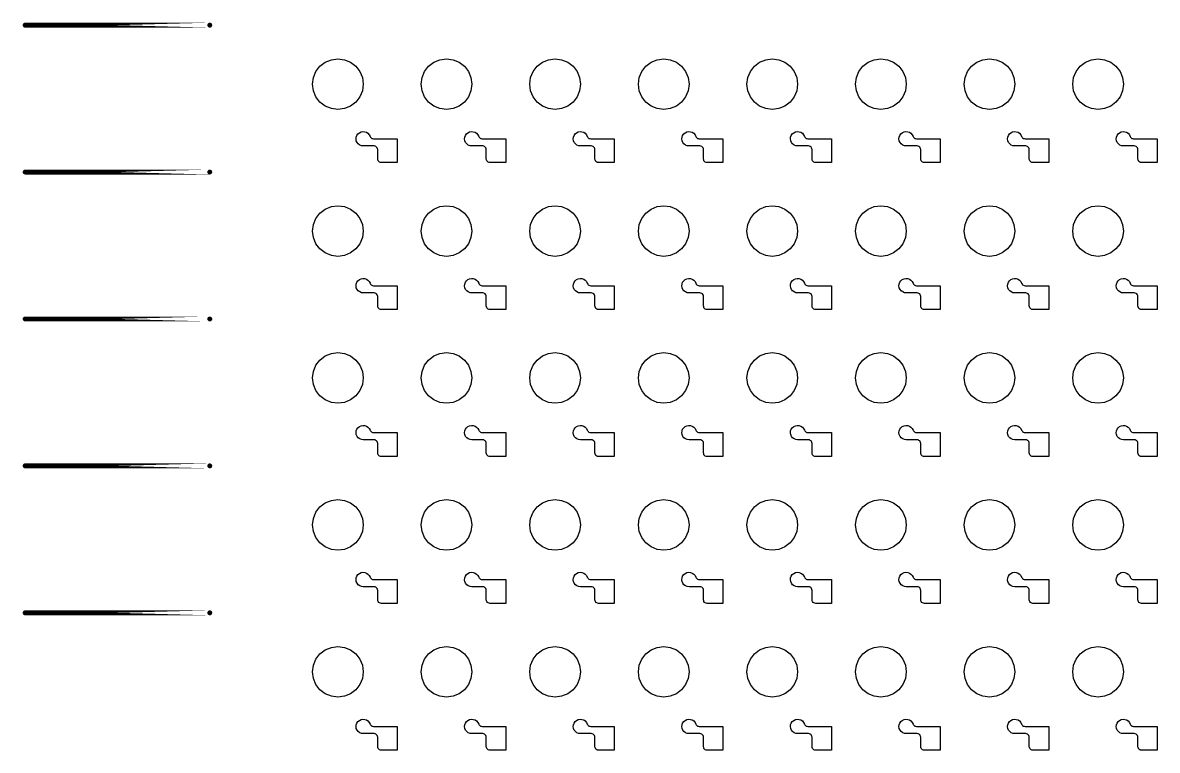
# Model space of a CAD drawing. Extents: x 11 to 212, y 11 to 212.
# Drawn here: x 46.96 to 65.4, y 61.2 to 73.03 of the extents above; entities that cross this region are included whole.
import ezdxf

# ---------------------------------------------------------------- set-up
doc = ezdxf.new("R2010")
doc.units = 0
doc.layers.get('0').update_dxf_attribs({"linetype": 'continuous'})
doc.layers.add('C3', color=7, linetype='continuous')

# ---------------------------------------------------------------- blocks, each defined once
blk = doc.blocks.new('cutlineendpoint')
at = {"const_width": 0.04}
blk.add_lwpolyline([(-0.02, 0, 1), (0.02, 0, 1)], format="xyb", close=True, dxfattribs=at)

msp = doc.modelspace()

# ---------------------------------------------------------------- linework, layer by layer
at = {"layer": 'C3', "const_width": 0.08}
for points in [[(50, 72.988), (47, 72.988)], [(50, 70.6), (47, 70.6)], [(50, 68.212), (47, 68.212)], [(50, 65.824), (47, 65.824)], [(50, 63.435), (47, 63.435)]]:
    msp.add_lwpolyline(points, close=True, dxfattribs=at)
at = {"layer": 'C3'}
for points in [[(52.494, 72.029), (52.48, 71.923), (52.439, 71.824), (52.374, 71.738), (52.288, 71.673), (52.189, 71.632), (52.082, 71.618), (51.976, 71.632), (51.876, 71.673), (51.791, 71.738), (51.726, 71.824), (51.685, 71.923), (51.671, 72.029), (51.685, 72.136), (51.726, 72.235), (51.791, 72.321), (51.876, 72.386), (51.976, 72.427), (52.082, 72.441), (52.189, 72.427), (52.288, 72.386), (52.374, 72.321), (52.439, 72.235), (52.48, 72.136)], [(54.259, 72.029), (54.245, 71.923), (54.204, 71.824), (54.138, 71.738), (54.053, 71.673), (53.954, 71.632), (53.847, 71.618), (53.74, 71.632), (53.641, 71.673), (53.556, 71.738), (53.49, 71.824), (53.449, 71.923), (53.435, 72.029), (53.449, 72.136), (53.49, 72.235), (53.556, 72.321), (53.641, 72.386), (53.74, 72.427), (53.847, 72.441), (53.954, 72.427), (54.053, 72.386), (54.138, 72.321), (54.204, 72.235), (54.245, 72.136)], [(56.024, 72.029), (56.009, 71.923), (55.968, 71.824), (55.903, 71.738), (55.818, 71.673), (55.718, 71.632), (55.612, 71.618), (55.505, 71.632), (55.406, 71.673), (55.321, 71.738), (55.255, 71.824), (55.214, 71.923), (55.2, 72.029), (55.214, 72.136), (55.255, 72.235), (55.321, 72.321), (55.406, 72.386), (55.505, 72.427), (55.612, 72.441), (55.718, 72.427), (55.818, 72.386), (55.903, 72.321), (55.968, 72.235), (56.009, 72.136)], [(57.788, 72.029), (57.774, 71.923), (57.733, 71.824), (57.668, 71.738), (57.582, 71.673), (57.483, 71.632), (57.376, 71.618), (57.27, 71.632), (57.171, 71.673), (57.085, 71.738), (57.02, 71.824), (56.979, 71.923), (56.965, 72.029), (56.979, 72.136), (57.02, 72.235), (57.085, 72.321), (57.171, 72.386), (57.27, 72.427), (57.376, 72.441), (57.483, 72.427), (57.582, 72.386), (57.668, 72.321), (57.733, 72.235), (57.774, 72.136)], [(59.553, 72.029), (59.539, 71.923), (59.498, 71.824), (59.432, 71.738), (59.347, 71.673), (59.248, 71.632), (59.141, 71.618), (59.035, 71.632), (58.935, 71.673), (58.85, 71.738), (58.785, 71.824), (58.743, 71.923), (58.729, 72.029), (58.743, 72.136), (58.785, 72.235), (58.85, 72.321), (58.935, 72.386), (59.035, 72.427), (59.141, 72.441), (59.248, 72.427), (59.347, 72.386), (59.432, 72.321), (59.498, 72.235), (59.539, 72.136)], [(61.318, 72.029), (61.304, 71.923), (61.262, 71.824), (61.197, 71.738), (61.112, 71.673), (61.012, 71.632), (60.906, 71.618), (60.799, 71.632), (60.7, 71.673), (60.615, 71.738), (60.549, 71.824), (60.508, 71.923), (60.494, 72.029), (60.508, 72.136), (60.549, 72.235), (60.615, 72.321), (60.7, 72.386), (60.799, 72.427), (60.906, 72.441), (61.012, 72.427), (61.112, 72.386), (61.197, 72.321), (61.262, 72.235), (61.304, 72.136)], [(63.082, 72.029), (63.068, 71.923), (63.027, 71.824), (62.962, 71.738), (62.876, 71.673), (62.777, 71.632), (62.671, 71.618), (62.564, 71.632), (62.465, 71.673), (62.379, 71.738), (62.314, 71.824), (62.273, 71.923), (62.259, 72.029), (62.273, 72.136), (62.314, 72.235), (62.379, 72.321), (62.465, 72.386), (62.564, 72.427), (62.671, 72.441), (62.777, 72.427), (62.876, 72.386), (62.962, 72.321), (63.027, 72.235), (63.068, 72.136)], [(64.847, 72.029), (64.833, 71.923), (64.792, 71.824), (64.726, 71.738), (64.641, 71.673), (64.542, 71.632), (64.435, 71.618), (64.329, 71.632), (64.229, 71.673), (64.144, 71.738), (64.079, 71.824), (64.038, 71.923), (64.024, 72.029), (64.038, 72.136), (64.079, 72.235), (64.144, 72.321), (64.229, 72.386), (64.329, 72.427), (64.435, 72.441), (64.542, 72.427), (64.641, 72.386), (64.726, 72.321), (64.792, 72.235), (64.833, 72.136)], [(52.788, 70.753), (52.773, 70.755), (52.759, 70.761), (52.747, 70.77), (52.737, 70.782), (52.731, 70.797), (52.729, 70.812), (52.729, 70.965), (52.727, 70.98), (52.722, 70.994), (52.712, 71.006), (52.7, 71.016), (52.686, 71.022), (52.671, 71.024), (52.494, 71.024), (52.464, 71.027), (52.436, 71.039), (52.412, 71.057), (52.393, 71.08), (52.381, 71.108), (52.377, 71.138), (52.38, 71.168), (52.39, 71.196), (52.408, 71.221), (52.431, 71.24), (52.458, 71.253), (52.488, 71.259), (52.518, 71.256), (52.546, 71.247), (52.571, 71.23), (52.591, 71.207), (52.605, 71.18), (52.611, 71.167), (52.621, 71.157), (52.633, 71.148), (52.646, 71.143), (52.66, 71.141), (53.045, 71.141), (53.045, 70.753)], [(54.553, 70.753), (54.538, 70.755), (54.524, 70.761), (54.511, 70.77), (54.502, 70.782), (54.496, 70.797), (54.494, 70.812), (54.494, 70.965), (54.492, 70.98), (54.486, 70.994), (54.477, 71.006), (54.465, 71.016), (54.451, 71.022), (54.435, 71.024), (54.259, 71.024), (54.229, 71.027), (54.201, 71.039), (54.177, 71.057), (54.158, 71.08), (54.146, 71.108), (54.141, 71.138), (54.144, 71.168), (54.155, 71.196), (54.172, 71.221), (54.195, 71.24), (54.223, 71.253), (54.252, 71.259), (54.282, 71.256), (54.311, 71.247), (54.336, 71.23), (54.356, 71.207), (54.37, 71.18), (54.376, 71.167), (54.386, 71.157), (54.397, 71.148), (54.411, 71.143), (54.425, 71.141), (54.809, 71.141), (54.809, 70.753)], [(56.318, 70.753), (56.302, 70.755), (56.288, 70.761), (56.276, 70.77), (56.267, 70.782), (56.261, 70.797), (56.259, 70.812), (56.259, 70.965), (56.257, 70.98), (56.251, 70.994), (56.242, 71.006), (56.229, 71.016), (56.215, 71.022), (56.2, 71.024), (56.024, 71.024), (55.994, 71.027), (55.966, 71.039), (55.941, 71.057), (55.923, 71.08), (55.911, 71.108), (55.906, 71.138), (55.909, 71.168), (55.92, 71.196), (55.937, 71.221), (55.96, 71.24), (55.987, 71.253), (56.017, 71.259), (56.047, 71.256), (56.076, 71.247), (56.101, 71.23), (56.121, 71.207), (56.134, 71.18), (56.141, 71.167), (56.15, 71.157), (56.162, 71.148), (56.176, 71.143), (56.19, 71.141), (56.574, 71.141), (56.574, 70.753)], [(58.082, 70.753), (58.067, 70.755), (58.053, 70.761), (58.041, 70.77), (58.031, 70.782), (58.026, 70.797), (58.024, 70.812), (58.024, 70.965), (58.022, 70.98), (58.016, 70.994), (58.006, 71.006), (57.994, 71.016), (57.98, 71.022), (57.965, 71.024), (57.788, 71.024), (57.758, 71.027), (57.73, 71.039), (57.706, 71.057), (57.687, 71.08), (57.675, 71.108), (57.671, 71.138), (57.674, 71.168), (57.684, 71.196), (57.702, 71.221), (57.725, 71.24), (57.752, 71.253), (57.782, 71.259), (57.812, 71.256), (57.84, 71.247), (57.866, 71.23), (57.886, 71.207), (57.899, 71.18), (57.906, 71.167), (57.915, 71.157), (57.927, 71.148), (57.94, 71.143), (57.955, 71.141), (58.339, 71.141), (58.339, 70.753)], [(59.847, 70.753), (59.832, 70.755), (59.818, 70.761), (59.805, 70.77), (59.796, 70.782), (59.79, 70.797), (59.788, 70.812), (59.788, 70.965), (59.786, 70.98), (59.78, 70.994), (59.771, 71.006), (59.759, 71.016), (59.745, 71.022), (59.729, 71.024), (59.553, 71.024), (59.523, 71.027), (59.495, 71.039), (59.471, 71.057), (59.452, 71.08), (59.44, 71.108), (59.435, 71.138), (59.438, 71.168), (59.449, 71.196), (59.466, 71.221), (59.49, 71.24), (59.517, 71.253), (59.546, 71.259), (59.577, 71.256), (59.605, 71.247), (59.63, 71.23), (59.65, 71.207), (59.664, 71.18), (59.67, 71.167), (59.68, 71.157), (59.692, 71.148), (59.705, 71.143), (59.719, 71.141), (60.104, 71.141), (60.104, 70.753)], [(61.612, 70.753), (61.597, 70.755), (61.582, 70.761), (61.57, 70.77), (61.561, 70.782), (61.555, 70.797), (61.553, 70.812), (61.553, 70.965), (61.551, 70.98), (61.545, 70.994), (61.536, 71.006), (61.524, 71.016), (61.509, 71.022), (61.494, 71.024), (61.318, 71.024), (61.288, 71.027), (61.26, 71.039), (61.236, 71.057), (61.217, 71.08), (61.205, 71.108), (61.2, 71.138), (61.203, 71.168), (61.214, 71.196), (61.231, 71.221), (61.254, 71.24), (61.282, 71.253), (61.311, 71.259), (61.341, 71.256), (61.37, 71.247), (61.395, 71.23), (61.415, 71.207), (61.429, 71.18), (61.435, 71.167), (61.444, 71.157), (61.456, 71.148), (61.47, 71.143), (61.484, 71.141), (61.868, 71.141), (61.868, 70.753)], [(63.376, 70.753), (63.361, 70.755), (63.347, 70.761), (63.335, 70.77), (63.326, 70.782), (63.32, 70.797), (63.318, 70.812), (63.318, 70.965), (63.316, 70.98), (63.31, 70.994), (63.3, 71.006), (63.288, 71.016), (63.274, 71.022), (63.259, 71.024), (63.082, 71.024), (63.052, 71.027), (63.024, 71.039), (63, 71.057), (62.982, 71.08), (62.969, 71.108), (62.965, 71.138), (62.968, 71.168), (62.978, 71.196), (62.996, 71.221), (63.019, 71.24), (63.046, 71.253), (63.076, 71.259), (63.106, 71.256), (63.135, 71.247), (63.16, 71.23), (63.18, 71.207), (63.193, 71.18), (63.2, 71.167), (63.209, 71.157), (63.221, 71.148), (63.234, 71.143), (63.249, 71.141), (63.633, 71.141), (63.633, 70.753)], [(65.141, 70.753), (65.126, 70.755), (65.112, 70.761), (65.1, 70.77), (65.09, 70.782), (65.084, 70.797), (65.082, 70.812), (65.082, 70.965), (65.08, 70.98), (65.074, 70.994), (65.065, 71.006), (65.053, 71.016), (65.039, 71.022), (65.024, 71.024), (64.847, 71.024), (64.817, 71.027), (64.789, 71.039), (64.765, 71.057), (64.746, 71.08), (64.734, 71.108), (64.729, 71.138), (64.733, 71.168), (64.743, 71.196), (64.761, 71.221), (64.784, 71.24), (64.811, 71.253), (64.841, 71.259), (64.871, 71.256), (64.899, 71.247), (64.924, 71.23), (64.944, 71.207), (64.958, 71.18), (64.964, 71.167), (64.974, 71.157), (64.986, 71.148), (64.999, 71.143), (65.013, 71.141), (65.398, 71.141), (65.398, 70.753)], [(52.494, 69.641), (52.48, 69.535), (52.439, 69.435), (52.374, 69.35), (52.288, 69.285), (52.189, 69.243), (52.082, 69.229), (51.976, 69.243), (51.876, 69.285), (51.791, 69.35), (51.726, 69.435), (51.685, 69.535), (51.671, 69.641), (51.685, 69.748), (51.726, 69.847), (51.791, 69.932), (51.876, 69.998), (51.976, 70.039), (52.082, 70.053), (52.189, 70.039), (52.288, 69.998), (52.374, 69.932), (52.439, 69.847), (52.48, 69.748)], [(54.259, 69.641), (54.245, 69.535), (54.204, 69.435), (54.138, 69.35), (54.053, 69.285), (53.954, 69.243), (53.847, 69.229), (53.74, 69.243), (53.641, 69.285), (53.556, 69.35), (53.49, 69.435), (53.449, 69.535), (53.435, 69.641), (53.449, 69.748), (53.49, 69.847), (53.556, 69.932), (53.641, 69.998), (53.74, 70.039), (53.847, 70.053), (53.954, 70.039), (54.053, 69.998), (54.138, 69.932), (54.204, 69.847), (54.245, 69.748)], [(56.024, 69.641), (56.009, 69.535), (55.968, 69.435), (55.903, 69.35), (55.818, 69.285), (55.718, 69.243), (55.612, 69.229), (55.505, 69.243), (55.406, 69.285), (55.321, 69.35), (55.255, 69.435), (55.214, 69.535), (55.2, 69.641), (55.214, 69.748), (55.255, 69.847), (55.321, 69.932), (55.406, 69.998), (55.505, 70.039), (55.612, 70.053), (55.718, 70.039), (55.818, 69.998), (55.903, 69.932), (55.968, 69.847), (56.009, 69.748)], [(57.788, 69.641), (57.774, 69.535), (57.733, 69.435), (57.668, 69.35), (57.582, 69.285), (57.483, 69.243), (57.376, 69.229), (57.27, 69.243), (57.171, 69.285), (57.085, 69.35), (57.02, 69.435), (56.979, 69.535), (56.965, 69.641), (56.979, 69.748), (57.02, 69.847), (57.085, 69.932), (57.171, 69.998), (57.27, 70.039), (57.376, 70.053), (57.483, 70.039), (57.582, 69.998), (57.668, 69.932), (57.733, 69.847), (57.774, 69.748)], [(59.553, 69.641), (59.539, 69.535), (59.498, 69.435), (59.432, 69.35), (59.347, 69.285), (59.248, 69.243), (59.141, 69.229), (59.035, 69.243), (58.935, 69.285), (58.85, 69.35), (58.785, 69.435), (58.743, 69.535), (58.729, 69.641), (58.743, 69.748), (58.785, 69.847), (58.85, 69.932), (58.935, 69.998), (59.035, 70.039), (59.141, 70.053), (59.248, 70.039), (59.347, 69.998), (59.432, 69.932), (59.498, 69.847), (59.539, 69.748)], [(61.318, 69.641), (61.304, 69.535), (61.262, 69.435), (61.197, 69.35), (61.112, 69.285), (61.012, 69.243), (60.906, 69.229), (60.799, 69.243), (60.7, 69.285), (60.615, 69.35), (60.549, 69.435), (60.508, 69.535), (60.494, 69.641), (60.508, 69.748), (60.549, 69.847), (60.615, 69.932), (60.7, 69.998), (60.799, 70.039), (60.906, 70.053), (61.012, 70.039), (61.112, 69.998), (61.197, 69.932), (61.262, 69.847), (61.304, 69.748)], [(63.082, 69.641), (63.068, 69.535), (63.027, 69.435), (62.962, 69.35), (62.876, 69.285), (62.777, 69.243), (62.671, 69.229), (62.564, 69.243), (62.465, 69.285), (62.379, 69.35), (62.314, 69.435), (62.273, 69.535), (62.259, 69.641), (62.273, 69.748), (62.314, 69.847), (62.379, 69.932), (62.465, 69.998), (62.564, 70.039), (62.671, 70.053), (62.777, 70.039), (62.876, 69.998), (62.962, 69.932), (63.027, 69.847), (63.068, 69.748)], [(64.847, 69.641), (64.833, 69.535), (64.792, 69.435), (64.726, 69.35), (64.641, 69.285), (64.542, 69.243), (64.435, 69.229), (64.329, 69.243), (64.229, 69.285), (64.144, 69.35), (64.079, 69.435), (64.038, 69.535), (64.024, 69.641), (64.038, 69.748), (64.079, 69.847), (64.144, 69.932), (64.229, 69.998), (64.329, 70.039), (64.435, 70.053), (64.542, 70.039), (64.641, 69.998), (64.726, 69.932), (64.792, 69.847), (64.833, 69.748)], [(52.788, 68.365), (52.773, 68.367), (52.759, 68.373), (52.747, 68.382), (52.737, 68.394), (52.731, 68.408), (52.729, 68.424), (52.729, 68.576), (52.727, 68.592), (52.722, 68.606), (52.712, 68.618), (52.7, 68.627), (52.686, 68.633), (52.671, 68.635), (52.494, 68.635), (52.464, 68.639), (52.436, 68.651), (52.412, 68.669), (52.393, 68.692), (52.381, 68.72), (52.377, 68.75), (52.38, 68.78), (52.39, 68.808), (52.408, 68.833), (52.431, 68.852), (52.458, 68.865), (52.488, 68.87), (52.518, 68.868), (52.546, 68.858), (52.571, 68.842), (52.591, 68.819), (52.605, 68.792), (52.611, 68.779), (52.621, 68.768), (52.633, 68.76), (52.646, 68.755), (52.66, 68.753), (53.045, 68.753), (53.045, 68.365)], [(54.553, 68.365), (54.538, 68.367), (54.524, 68.373), (54.511, 68.382), (54.502, 68.394), (54.496, 68.408), (54.494, 68.424), (54.494, 68.576), (54.492, 68.592), (54.486, 68.606), (54.477, 68.618), (54.465, 68.627), (54.451, 68.633), (54.435, 68.635), (54.259, 68.635), (54.229, 68.639), (54.201, 68.651), (54.177, 68.669), (54.158, 68.692), (54.146, 68.72), (54.141, 68.75), (54.144, 68.78), (54.155, 68.808), (54.172, 68.833), (54.195, 68.852), (54.223, 68.865), (54.252, 68.87), (54.282, 68.868), (54.311, 68.858), (54.336, 68.842), (54.356, 68.819), (54.37, 68.792), (54.376, 68.779), (54.386, 68.768), (54.397, 68.76), (54.411, 68.755), (54.425, 68.753), (54.809, 68.753), (54.809, 68.365)], [(56.318, 68.365), (56.302, 68.367), (56.288, 68.373), (56.276, 68.382), (56.267, 68.394), (56.261, 68.408), (56.259, 68.424), (56.259, 68.576), (56.257, 68.592), (56.251, 68.606), (56.242, 68.618), (56.229, 68.627), (56.215, 68.633), (56.2, 68.635), (56.024, 68.635), (55.994, 68.639), (55.966, 68.651), (55.941, 68.669), (55.923, 68.692), (55.911, 68.72), (55.906, 68.75), (55.909, 68.78), (55.92, 68.808), (55.937, 68.833), (55.96, 68.852), (55.987, 68.865), (56.017, 68.87), (56.047, 68.868), (56.076, 68.858), (56.101, 68.842), (56.121, 68.819), (56.134, 68.792), (56.141, 68.779), (56.15, 68.768), (56.162, 68.76), (56.176, 68.755), (56.19, 68.753), (56.574, 68.753), (56.574, 68.365)], [(58.082, 68.365), (58.067, 68.367), (58.053, 68.373), (58.041, 68.382), (58.031, 68.394), (58.026, 68.408), (58.024, 68.424), (58.024, 68.576), (58.022, 68.592), (58.016, 68.606), (58.006, 68.618), (57.994, 68.627), (57.98, 68.633), (57.965, 68.635), (57.788, 68.635), (57.758, 68.639), (57.73, 68.651), (57.706, 68.669), (57.687, 68.692), (57.675, 68.72), (57.671, 68.75), (57.674, 68.78), (57.684, 68.808), (57.702, 68.833), (57.725, 68.852), (57.752, 68.865), (57.782, 68.87), (57.812, 68.868), (57.84, 68.858), (57.866, 68.842), (57.886, 68.819), (57.899, 68.792), (57.906, 68.779), (57.915, 68.768), (57.927, 68.76), (57.94, 68.755), (57.955, 68.753), (58.339, 68.753), (58.339, 68.365)], [(59.847, 68.365), (59.832, 68.367), (59.818, 68.373), (59.805, 68.382), (59.796, 68.394), (59.79, 68.408), (59.788, 68.424), (59.788, 68.576), (59.786, 68.592), (59.78, 68.606), (59.771, 68.618), (59.759, 68.627), (59.745, 68.633), (59.729, 68.635), (59.553, 68.635), (59.523, 68.639), (59.495, 68.651), (59.471, 68.669), (59.452, 68.692), (59.44, 68.72), (59.435, 68.75), (59.438, 68.78), (59.449, 68.808), (59.466, 68.833), (59.49, 68.852), (59.517, 68.865), (59.546, 68.87), (59.577, 68.868), (59.605, 68.858), (59.63, 68.842), (59.65, 68.819), (59.664, 68.792), (59.67, 68.779), (59.68, 68.768), (59.692, 68.76), (59.705, 68.755), (59.719, 68.753), (60.104, 68.753), (60.104, 68.365)], [(61.612, 68.365), (61.597, 68.367), (61.582, 68.373), (61.57, 68.382), (61.561, 68.394), (61.555, 68.408), (61.553, 68.424), (61.553, 68.576), (61.551, 68.592), (61.545, 68.606), (61.536, 68.618), (61.524, 68.627), (61.509, 68.633), (61.494, 68.635), (61.318, 68.635), (61.288, 68.639), (61.26, 68.651), (61.236, 68.669), (61.217, 68.692), (61.205, 68.72), (61.2, 68.75), (61.203, 68.78), (61.214, 68.808), (61.231, 68.833), (61.254, 68.852), (61.282, 68.865), (61.311, 68.87), (61.341, 68.868), (61.37, 68.858), (61.395, 68.842), (61.415, 68.819), (61.429, 68.792), (61.435, 68.779), (61.444, 68.768), (61.456, 68.76), (61.47, 68.755), (61.484, 68.753), (61.868, 68.753), (61.868, 68.365)], [(63.376, 68.365), (63.361, 68.367), (63.347, 68.373), (63.335, 68.382), (63.326, 68.394), (63.32, 68.408), (63.318, 68.424), (63.318, 68.576), (63.316, 68.592), (63.31, 68.606), (63.3, 68.618), (63.288, 68.627), (63.274, 68.633), (63.259, 68.635), (63.082, 68.635), (63.052, 68.639), (63.024, 68.651), (63, 68.669), (62.982, 68.692), (62.969, 68.72), (62.965, 68.75), (62.968, 68.78), (62.978, 68.808), (62.996, 68.833), (63.019, 68.852), (63.046, 68.865), (63.076, 68.87), (63.106, 68.868), (63.135, 68.858), (63.16, 68.842), (63.18, 68.819), (63.193, 68.792), (63.2, 68.779), (63.209, 68.768), (63.221, 68.76), (63.234, 68.755), (63.249, 68.753), (63.633, 68.753), (63.633, 68.365)], [(65.141, 68.365), (65.126, 68.367), (65.112, 68.373), (65.1, 68.382), (65.09, 68.394), (65.084, 68.408), (65.082, 68.424), (65.082, 68.576), (65.08, 68.592), (65.074, 68.606), (65.065, 68.618), (65.053, 68.627), (65.039, 68.633), (65.024, 68.635), (64.847, 68.635), (64.817, 68.639), (64.789, 68.651), (64.765, 68.669), (64.746, 68.692), (64.734, 68.72), (64.729, 68.75), (64.733, 68.78), (64.743, 68.808), (64.761, 68.833), (64.784, 68.852), (64.811, 68.865), (64.841, 68.87), (64.871, 68.868), (64.899, 68.858), (64.924, 68.842), (64.944, 68.819), (64.958, 68.792), (64.964, 68.779), (64.974, 68.768), (64.986, 68.76), (64.999, 68.755), (65.013, 68.753), (65.398, 68.753), (65.398, 68.365)], [(52.494, 67.253), (52.48, 67.146), (52.439, 67.047), (52.374, 66.962), (52.288, 66.896), (52.189, 66.855), (52.082, 66.841), (51.976, 66.855), (51.876, 66.896), (51.791, 66.962), (51.726, 67.047), (51.685, 67.146), (51.671, 67.253), (51.685, 67.36), (51.726, 67.459), (51.791, 67.544), (51.876, 67.61), (51.976, 67.651), (52.082, 67.665), (52.189, 67.651), (52.288, 67.61), (52.374, 67.544), (52.439, 67.459), (52.48, 67.36)], [(54.259, 67.253), (54.245, 67.146), (54.204, 67.047), (54.138, 66.962), (54.053, 66.896), (53.954, 66.855), (53.847, 66.841), (53.74, 66.855), (53.641, 66.896), (53.556, 66.962), (53.49, 67.047), (53.449, 67.146), (53.435, 67.253), (53.449, 67.36), (53.49, 67.459), (53.556, 67.544), (53.641, 67.61), (53.74, 67.651), (53.847, 67.665), (53.954, 67.651), (54.053, 67.61), (54.138, 67.544), (54.204, 67.459), (54.245, 67.36)], [(56.024, 67.253), (56.009, 67.146), (55.968, 67.047), (55.903, 66.962), (55.818, 66.896), (55.718, 66.855), (55.612, 66.841), (55.505, 66.855), (55.406, 66.896), (55.321, 66.962), (55.255, 67.047), (55.214, 67.146), (55.2, 67.253), (55.214, 67.36), (55.255, 67.459), (55.321, 67.544), (55.406, 67.61), (55.505, 67.651), (55.612, 67.665), (55.718, 67.651), (55.818, 67.61), (55.903, 67.544), (55.968, 67.459), (56.009, 67.36)], [(57.788, 67.253), (57.774, 67.146), (57.733, 67.047), (57.668, 66.962), (57.582, 66.896), (57.483, 66.855), (57.376, 66.841), (57.27, 66.855), (57.171, 66.896), (57.085, 66.962), (57.02, 67.047), (56.979, 67.146), (56.965, 67.253), (56.979, 67.36), (57.02, 67.459), (57.085, 67.544), (57.171, 67.61), (57.27, 67.651), (57.376, 67.665), (57.483, 67.651), (57.582, 67.61), (57.668, 67.544), (57.733, 67.459), (57.774, 67.36)], [(59.553, 67.253), (59.539, 67.146), (59.498, 67.047), (59.432, 66.962), (59.347, 66.896), (59.248, 66.855), (59.141, 66.841), (59.035, 66.855), (58.935, 66.896), (58.85, 66.962), (58.785, 67.047), (58.743, 67.146), (58.729, 67.253), (58.743, 67.36), (58.785, 67.459), (58.85, 67.544), (58.935, 67.61), (59.035, 67.651), (59.141, 67.665), (59.248, 67.651), (59.347, 67.61), (59.432, 67.544), (59.498, 67.459), (59.539, 67.36)], [(61.318, 67.253), (61.304, 67.146), (61.262, 67.047), (61.197, 66.962), (61.112, 66.896), (61.012, 66.855), (60.906, 66.841), (60.799, 66.855), (60.7, 66.896), (60.615, 66.962), (60.549, 67.047), (60.508, 67.146), (60.494, 67.253), (60.508, 67.36), (60.549, 67.459), (60.615, 67.544), (60.7, 67.61), (60.799, 67.651), (60.906, 67.665), (61.012, 67.651), (61.112, 67.61), (61.197, 67.544), (61.262, 67.459), (61.304, 67.36)], [(63.082, 67.253), (63.068, 67.146), (63.027, 67.047), (62.962, 66.962), (62.876, 66.896), (62.777, 66.855), (62.671, 66.841), (62.564, 66.855), (62.465, 66.896), (62.379, 66.962), (62.314, 67.047), (62.273, 67.146), (62.259, 67.253), (62.273, 67.36), (62.314, 67.459), (62.379, 67.544), (62.465, 67.61), (62.564, 67.651), (62.671, 67.665), (62.777, 67.651), (62.876, 67.61), (62.962, 67.544), (63.027, 67.459), (63.068, 67.36)], [(64.847, 67.253), (64.833, 67.146), (64.792, 67.047), (64.726, 66.962), (64.641, 66.896), (64.542, 66.855), (64.435, 66.841), (64.329, 66.855), (64.229, 66.896), (64.144, 66.962), (64.079, 67.047), (64.038, 67.146), (64.024, 67.253), (64.038, 67.36), (64.079, 67.459), (64.144, 67.544), (64.229, 67.61), (64.329, 67.651), (64.435, 67.665), (64.542, 67.651), (64.641, 67.61), (64.726, 67.544), (64.792, 67.459), (64.833, 67.36)], [(52.788, 65.976), (52.773, 65.978), (52.759, 65.984), (52.747, 65.994), (52.737, 66.006), (52.731, 66.02), (52.729, 66.035), (52.729, 66.188), (52.727, 66.203), (52.722, 66.218), (52.712, 66.23), (52.7, 66.239), (52.686, 66.245), (52.671, 66.247), (52.494, 66.247), (52.464, 66.251), (52.436, 66.262), (52.412, 66.28), (52.393, 66.304), (52.381, 66.332), (52.377, 66.361), (52.38, 66.391), (52.39, 66.42), (52.408, 66.444), (52.431, 66.464), (52.458, 66.477), (52.488, 66.482), (52.518, 66.48), (52.546, 66.47), (52.571, 66.453), (52.591, 66.431), (52.605, 66.404), (52.611, 66.391), (52.621, 66.38), (52.633, 66.372), (52.646, 66.366), (52.66, 66.365), (53.045, 66.365), (53.045, 65.976)], [(54.553, 65.976), (54.538, 65.978), (54.524, 65.984), (54.511, 65.994), (54.502, 66.006), (54.496, 66.02), (54.494, 66.035), (54.494, 66.188), (54.492, 66.203), (54.486, 66.218), (54.477, 66.23), (54.465, 66.239), (54.451, 66.245), (54.435, 66.247), (54.259, 66.247), (54.229, 66.251), (54.201, 66.262), (54.177, 66.28), (54.158, 66.304), (54.146, 66.332), (54.141, 66.361), (54.144, 66.391), (54.155, 66.42), (54.172, 66.444), (54.195, 66.464), (54.223, 66.477), (54.252, 66.482), (54.282, 66.48), (54.311, 66.47), (54.336, 66.453), (54.356, 66.431), (54.37, 66.404), (54.376, 66.391), (54.386, 66.38), (54.397, 66.372), (54.411, 66.366), (54.425, 66.365), (54.809, 66.365), (54.809, 65.976)], [(56.318, 65.976), (56.302, 65.978), (56.288, 65.984), (56.276, 65.994), (56.267, 66.006), (56.261, 66.02), (56.259, 66.035), (56.259, 66.188), (56.257, 66.203), (56.251, 66.218), (56.242, 66.23), (56.229, 66.239), (56.215, 66.245), (56.2, 66.247), (56.024, 66.247), (55.994, 66.251), (55.966, 66.262), (55.941, 66.28), (55.923, 66.304), (55.911, 66.332), (55.906, 66.361), (55.909, 66.391), (55.92, 66.42), (55.937, 66.444), (55.96, 66.464), (55.987, 66.477), (56.017, 66.482), (56.047, 66.48), (56.076, 66.47), (56.101, 66.453), (56.121, 66.431), (56.134, 66.404), (56.141, 66.391), (56.15, 66.38), (56.162, 66.372), (56.176, 66.366), (56.19, 66.365), (56.574, 66.365), (56.574, 65.976)], [(58.082, 65.976), (58.067, 65.978), (58.053, 65.984), (58.041, 65.994), (58.031, 66.006), (58.026, 66.02), (58.024, 66.035), (58.024, 66.188), (58.022, 66.203), (58.016, 66.218), (58.006, 66.23), (57.994, 66.239), (57.98, 66.245), (57.965, 66.247), (57.788, 66.247), (57.758, 66.251), (57.73, 66.262), (57.706, 66.28), (57.687, 66.304), (57.675, 66.332), (57.671, 66.361), (57.674, 66.391), (57.684, 66.42), (57.702, 66.444), (57.725, 66.464), (57.752, 66.477), (57.782, 66.482), (57.812, 66.48), (57.84, 66.47), (57.866, 66.453), (57.886, 66.431), (57.899, 66.404), (57.906, 66.391), (57.915, 66.38), (57.927, 66.372), (57.94, 66.366), (57.955, 66.365), (58.339, 66.365), (58.339, 65.976)], [(59.847, 65.976), (59.832, 65.978), (59.818, 65.984), (59.805, 65.994), (59.796, 66.006), (59.79, 66.02), (59.788, 66.035), (59.788, 66.188), (59.786, 66.203), (59.78, 66.218), (59.771, 66.23), (59.759, 66.239), (59.745, 66.245), (59.729, 66.247), (59.553, 66.247), (59.523, 66.251), (59.495, 66.262), (59.471, 66.28), (59.452, 66.304), (59.44, 66.332), (59.435, 66.361), (59.438, 66.391), (59.449, 66.42), (59.466, 66.444), (59.49, 66.464), (59.517, 66.477), (59.546, 66.482), (59.577, 66.48), (59.605, 66.47), (59.63, 66.453), (59.65, 66.431), (59.664, 66.404), (59.67, 66.391), (59.68, 66.38), (59.692, 66.372), (59.705, 66.366), (59.719, 66.365), (60.104, 66.365), (60.104, 65.976)], [(61.612, 65.976), (61.597, 65.978), (61.582, 65.984), (61.57, 65.994), (61.561, 66.006), (61.555, 66.02), (61.553, 66.035), (61.553, 66.188), (61.551, 66.203), (61.545, 66.218), (61.536, 66.23), (61.524, 66.239), (61.509, 66.245), (61.494, 66.247), (61.318, 66.247), (61.288, 66.251), (61.26, 66.262), (61.236, 66.28), (61.217, 66.304), (61.205, 66.332), (61.2, 66.361), (61.203, 66.391), (61.214, 66.42), (61.231, 66.444), (61.254, 66.464), (61.282, 66.477), (61.311, 66.482), (61.341, 66.48), (61.37, 66.47), (61.395, 66.453), (61.415, 66.431), (61.429, 66.404), (61.435, 66.391), (61.444, 66.38), (61.456, 66.372), (61.47, 66.366), (61.484, 66.365), (61.868, 66.365), (61.868, 65.976)], [(63.376, 65.976), (63.361, 65.978), (63.347, 65.984), (63.335, 65.994), (63.326, 66.006), (63.32, 66.02), (63.318, 66.035), (63.318, 66.188), (63.316, 66.203), (63.31, 66.218), (63.3, 66.23), (63.288, 66.239), (63.274, 66.245), (63.259, 66.247), (63.082, 66.247), (63.052, 66.251), (63.024, 66.262), (63, 66.28), (62.982, 66.304), (62.969, 66.332), (62.965, 66.361), (62.968, 66.391), (62.978, 66.42), (62.996, 66.444), (63.019, 66.464), (63.046, 66.477), (63.076, 66.482), (63.106, 66.48), (63.135, 66.47), (63.16, 66.453), (63.18, 66.431), (63.193, 66.404), (63.2, 66.391), (63.209, 66.38), (63.221, 66.372), (63.234, 66.366), (63.249, 66.365), (63.633, 66.365), (63.633, 65.976)], [(65.141, 65.976), (65.126, 65.978), (65.112, 65.984), (65.1, 65.994), (65.09, 66.006), (65.084, 66.02), (65.082, 66.035), (65.082, 66.188), (65.08, 66.203), (65.074, 66.218), (65.065, 66.23), (65.053, 66.239), (65.039, 66.245), (65.024, 66.247), (64.847, 66.247), (64.817, 66.251), (64.789, 66.262), (64.765, 66.28), (64.746, 66.304), (64.734, 66.332), (64.729, 66.361), (64.733, 66.391), (64.743, 66.42), (64.761, 66.444), (64.784, 66.464), (64.811, 66.477), (64.841, 66.482), (64.871, 66.48), (64.899, 66.47), (64.924, 66.453), (64.944, 66.431), (64.958, 66.404), (64.964, 66.391), (64.974, 66.38), (64.986, 66.372), (64.999, 66.366), (65.013, 66.365), (65.398, 66.365), (65.398, 65.976)], [(52.494, 64.865), (52.48, 64.758), (52.439, 64.659), (52.374, 64.574), (52.288, 64.508), (52.189, 64.467), (52.082, 64.453), (51.976, 64.467), (51.876, 64.508), (51.791, 64.574), (51.726, 64.659), (51.685, 64.758), (51.671, 64.865), (51.685, 64.971), (51.726, 65.071), (51.791, 65.156), (51.876, 65.221), (51.976, 65.262), (52.082, 65.276), (52.189, 65.262), (52.288, 65.221), (52.374, 65.156), (52.439, 65.071), (52.48, 64.971)], [(54.259, 64.865), (54.245, 64.758), (54.204, 64.659), (54.138, 64.574), (54.053, 64.508), (53.954, 64.467), (53.847, 64.453), (53.74, 64.467), (53.641, 64.508), (53.556, 64.574), (53.49, 64.659), (53.449, 64.758), (53.435, 64.865), (53.449, 64.971), (53.49, 65.071), (53.556, 65.156), (53.641, 65.221), (53.74, 65.262), (53.847, 65.276), (53.954, 65.262), (54.053, 65.221), (54.138, 65.156), (54.204, 65.071), (54.245, 64.971)], [(56.024, 64.865), (56.009, 64.758), (55.968, 64.659), (55.903, 64.574), (55.818, 64.508), (55.718, 64.467), (55.612, 64.453), (55.505, 64.467), (55.406, 64.508), (55.321, 64.574), (55.255, 64.659), (55.214, 64.758), (55.2, 64.865), (55.214, 64.971), (55.255, 65.071), (55.321, 65.156), (55.406, 65.221), (55.505, 65.262), (55.612, 65.276), (55.718, 65.262), (55.818, 65.221), (55.903, 65.156), (55.968, 65.071), (56.009, 64.971)], [(57.788, 64.865), (57.774, 64.758), (57.733, 64.659), (57.668, 64.574), (57.582, 64.508), (57.483, 64.467), (57.376, 64.453), (57.27, 64.467), (57.171, 64.508), (57.085, 64.574), (57.02, 64.659), (56.979, 64.758), (56.965, 64.865), (56.979, 64.971), (57.02, 65.071), (57.085, 65.156), (57.171, 65.221), (57.27, 65.262), (57.376, 65.276), (57.483, 65.262), (57.582, 65.221), (57.668, 65.156), (57.733, 65.071), (57.774, 64.971)], [(59.553, 64.865), (59.539, 64.758), (59.498, 64.659), (59.432, 64.574), (59.347, 64.508), (59.248, 64.467), (59.141, 64.453), (59.035, 64.467), (58.935, 64.508), (58.85, 64.574), (58.785, 64.659), (58.743, 64.758), (58.729, 64.865), (58.743, 64.971), (58.785, 65.071), (58.85, 65.156), (58.935, 65.221), (59.035, 65.262), (59.141, 65.276), (59.248, 65.262), (59.347, 65.221), (59.432, 65.156), (59.498, 65.071), (59.539, 64.971)], [(61.318, 64.865), (61.304, 64.758), (61.262, 64.659), (61.197, 64.574), (61.112, 64.508), (61.012, 64.467), (60.906, 64.453), (60.799, 64.467), (60.7, 64.508), (60.615, 64.574), (60.549, 64.659), (60.508, 64.758), (60.494, 64.865), (60.508, 64.971), (60.549, 65.071), (60.615, 65.156), (60.7, 65.221), (60.799, 65.262), (60.906, 65.276), (61.012, 65.262), (61.112, 65.221), (61.197, 65.156), (61.262, 65.071), (61.304, 64.971)], [(63.082, 64.865), (63.068, 64.758), (63.027, 64.659), (62.962, 64.574), (62.876, 64.508), (62.777, 64.467), (62.671, 64.453), (62.564, 64.467), (62.465, 64.508), (62.379, 64.574), (62.314, 64.659), (62.273, 64.758), (62.259, 64.865), (62.273, 64.971), (62.314, 65.071), (62.379, 65.156), (62.465, 65.221), (62.564, 65.262), (62.671, 65.276), (62.777, 65.262), (62.876, 65.221), (62.962, 65.156), (63.027, 65.071), (63.068, 64.971)], [(64.847, 64.865), (64.833, 64.758), (64.792, 64.659), (64.726, 64.574), (64.641, 64.508), (64.542, 64.467), (64.435, 64.453), (64.329, 64.467), (64.229, 64.508), (64.144, 64.574), (64.079, 64.659), (64.038, 64.758), (64.024, 64.865), (64.038, 64.971), (64.079, 65.071), (64.144, 65.156), (64.229, 65.221), (64.329, 65.262), (64.435, 65.276), (64.542, 65.262), (64.641, 65.221), (64.726, 65.156), (64.792, 65.071), (64.833, 64.971)], [(52.788, 63.588), (52.773, 63.59), (52.759, 63.596), (52.747, 63.605), (52.737, 63.618), (52.731, 63.632), (52.729, 63.647), (52.729, 63.8), (52.727, 63.815), (52.722, 63.829), (52.712, 63.842), (52.7, 63.851), (52.686, 63.857), (52.671, 63.859), (52.494, 63.859), (52.464, 63.863), (52.436, 63.874), (52.412, 63.892), (52.393, 63.916), (52.381, 63.943), (52.377, 63.973), (52.38, 64.003), (52.39, 64.032), (52.408, 64.056), (52.431, 64.076), (52.458, 64.088), (52.488, 64.094), (52.518, 64.092), (52.546, 64.082), (52.571, 64.065), (52.591, 64.043), (52.605, 64.016), (52.611, 64.003), (52.621, 63.992), (52.633, 63.983), (52.646, 63.978), (52.66, 63.976), (53.045, 63.976), (53.045, 63.588)], [(54.553, 63.588), (54.538, 63.59), (54.524, 63.596), (54.511, 63.605), (54.502, 63.618), (54.496, 63.632), (54.494, 63.647), (54.494, 63.8), (54.492, 63.815), (54.486, 63.829), (54.477, 63.842), (54.465, 63.851), (54.451, 63.857), (54.435, 63.859), (54.259, 63.859), (54.229, 63.863), (54.201, 63.874), (54.177, 63.892), (54.158, 63.916), (54.146, 63.943), (54.141, 63.973), (54.144, 64.003), (54.155, 64.032), (54.172, 64.056), (54.195, 64.076), (54.223, 64.088), (54.252, 64.094), (54.282, 64.092), (54.311, 64.082), (54.336, 64.065), (54.356, 64.043), (54.37, 64.016), (54.376, 64.003), (54.386, 63.992), (54.397, 63.983), (54.411, 63.978), (54.425, 63.976), (54.809, 63.976), (54.809, 63.588)], [(56.318, 63.588), (56.302, 63.59), (56.288, 63.596), (56.276, 63.605), (56.267, 63.618), (56.261, 63.632), (56.259, 63.647), (56.259, 63.8), (56.257, 63.815), (56.251, 63.829), (56.242, 63.842), (56.229, 63.851), (56.215, 63.857), (56.2, 63.859), (56.024, 63.859), (55.994, 63.863), (55.966, 63.874), (55.941, 63.892), (55.923, 63.916), (55.911, 63.943), (55.906, 63.973), (55.909, 64.003), (55.92, 64.032), (55.937, 64.056), (55.96, 64.076), (55.987, 64.088), (56.017, 64.094), (56.047, 64.092), (56.076, 64.082), (56.101, 64.065), (56.121, 64.043), (56.134, 64.016), (56.141, 64.003), (56.15, 63.992), (56.162, 63.983), (56.176, 63.978), (56.19, 63.976), (56.574, 63.976), (56.574, 63.588)], [(58.082, 63.588), (58.067, 63.59), (58.053, 63.596), (58.041, 63.605), (58.031, 63.618), (58.026, 63.632), (58.024, 63.647), (58.024, 63.8), (58.022, 63.815), (58.016, 63.829), (58.006, 63.842), (57.994, 63.851), (57.98, 63.857), (57.965, 63.859), (57.788, 63.859), (57.758, 63.863), (57.73, 63.874), (57.706, 63.892), (57.687, 63.916), (57.675, 63.943), (57.671, 63.973), (57.674, 64.003), (57.684, 64.032), (57.702, 64.056), (57.725, 64.076), (57.752, 64.088), (57.782, 64.094), (57.812, 64.092), (57.84, 64.082), (57.866, 64.065), (57.886, 64.043), (57.899, 64.016), (57.906, 64.003), (57.915, 63.992), (57.927, 63.983), (57.94, 63.978), (57.955, 63.976), (58.339, 63.976), (58.339, 63.588)], [(59.847, 63.588), (59.832, 63.59), (59.818, 63.596), (59.805, 63.605), (59.796, 63.618), (59.79, 63.632), (59.788, 63.647), (59.788, 63.8), (59.786, 63.815), (59.78, 63.829), (59.771, 63.842), (59.759, 63.851), (59.745, 63.857), (59.729, 63.859), (59.553, 63.859), (59.523, 63.863), (59.495, 63.874), (59.471, 63.892), (59.452, 63.916), (59.44, 63.943), (59.435, 63.973), (59.438, 64.003), (59.449, 64.032), (59.466, 64.056), (59.49, 64.076), (59.517, 64.088), (59.546, 64.094), (59.577, 64.092), (59.605, 64.082), (59.63, 64.065), (59.65, 64.043), (59.664, 64.016), (59.67, 64.003), (59.68, 63.992), (59.692, 63.983), (59.705, 63.978), (59.719, 63.976), (60.104, 63.976), (60.104, 63.588)], [(61.612, 63.588), (61.597, 63.59), (61.582, 63.596), (61.57, 63.605), (61.561, 63.618), (61.555, 63.632), (61.553, 63.647), (61.553, 63.8), (61.551, 63.815), (61.545, 63.829), (61.536, 63.842), (61.524, 63.851), (61.509, 63.857), (61.494, 63.859), (61.318, 63.859), (61.288, 63.863), (61.26, 63.874), (61.236, 63.892), (61.217, 63.916), (61.205, 63.943), (61.2, 63.973), (61.203, 64.003), (61.214, 64.032), (61.231, 64.056), (61.254, 64.076), (61.282, 64.088), (61.311, 64.094), (61.341, 64.092), (61.37, 64.082), (61.395, 64.065), (61.415, 64.043), (61.429, 64.016), (61.435, 64.003), (61.444, 63.992), (61.456, 63.983), (61.47, 63.978), (61.484, 63.976), (61.868, 63.976), (61.868, 63.588)], [(63.376, 63.588), (63.361, 63.59), (63.347, 63.596), (63.335, 63.605), (63.326, 63.618), (63.32, 63.632), (63.318, 63.647), (63.318, 63.8), (63.316, 63.815), (63.31, 63.829), (63.3, 63.842), (63.288, 63.851), (63.274, 63.857), (63.259, 63.859), (63.082, 63.859), (63.052, 63.863), (63.024, 63.874), (63, 63.892), (62.982, 63.916), (62.969, 63.943), (62.965, 63.973), (62.968, 64.003), (62.978, 64.032), (62.996, 64.056), (63.019, 64.076), (63.046, 64.088), (63.076, 64.094), (63.106, 64.092), (63.135, 64.082), (63.16, 64.065), (63.18, 64.043), (63.193, 64.016), (63.2, 64.003), (63.209, 63.992), (63.221, 63.983), (63.234, 63.978), (63.249, 63.976), (63.633, 63.976), (63.633, 63.588)], [(65.141, 63.588), (65.126, 63.59), (65.112, 63.596), (65.1, 63.605), (65.09, 63.618), (65.084, 63.632), (65.082, 63.647), (65.082, 63.8), (65.08, 63.815), (65.074, 63.829), (65.065, 63.842), (65.053, 63.851), (65.039, 63.857), (65.024, 63.859), (64.847, 63.859), (64.817, 63.863), (64.789, 63.874), (64.765, 63.892), (64.746, 63.916), (64.734, 63.943), (64.729, 63.973), (64.733, 64.003), (64.743, 64.032), (64.761, 64.056), (64.784, 64.076), (64.811, 64.088), (64.841, 64.094), (64.871, 64.092), (64.899, 64.082), (64.924, 64.065), (64.944, 64.043), (64.958, 64.016), (64.964, 64.003), (64.974, 63.992), (64.986, 63.983), (64.999, 63.978), (65.013, 63.976), (65.398, 63.976), (65.398, 63.588)], [(52.494, 62.476), (52.48, 62.37), (52.439, 62.271), (52.374, 62.185), (52.288, 62.12), (52.189, 62.079), (52.082, 62.065), (51.976, 62.079), (51.876, 62.12), (51.791, 62.185), (51.726, 62.271), (51.685, 62.37), (51.671, 62.476), (51.685, 62.583), (51.726, 62.682), (51.791, 62.768), (51.876, 62.833), (51.976, 62.874), (52.082, 62.888), (52.189, 62.874), (52.288, 62.833), (52.374, 62.768), (52.439, 62.682), (52.48, 62.583)], [(54.259, 62.476), (54.245, 62.37), (54.204, 62.271), (54.138, 62.185), (54.053, 62.12), (53.954, 62.079), (53.847, 62.065), (53.74, 62.079), (53.641, 62.12), (53.556, 62.185), (53.49, 62.271), (53.449, 62.37), (53.435, 62.476), (53.449, 62.583), (53.49, 62.682), (53.556, 62.768), (53.641, 62.833), (53.74, 62.874), (53.847, 62.888), (53.954, 62.874), (54.053, 62.833), (54.138, 62.768), (54.204, 62.682), (54.245, 62.583)], [(56.024, 62.476), (56.009, 62.37), (55.968, 62.271), (55.903, 62.185), (55.818, 62.12), (55.718, 62.079), (55.612, 62.065), (55.505, 62.079), (55.406, 62.12), (55.321, 62.185), (55.255, 62.271), (55.214, 62.37), (55.2, 62.476), (55.214, 62.583), (55.255, 62.682), (55.321, 62.768), (55.406, 62.833), (55.505, 62.874), (55.612, 62.888), (55.718, 62.874), (55.818, 62.833), (55.903, 62.768), (55.968, 62.682), (56.009, 62.583)], [(57.788, 62.476), (57.774, 62.37), (57.733, 62.271), (57.668, 62.185), (57.582, 62.12), (57.483, 62.079), (57.376, 62.065), (57.27, 62.079), (57.171, 62.12), (57.085, 62.185), (57.02, 62.271), (56.979, 62.37), (56.965, 62.476), (56.979, 62.583), (57.02, 62.682), (57.085, 62.768), (57.171, 62.833), (57.27, 62.874), (57.376, 62.888), (57.483, 62.874), (57.582, 62.833), (57.668, 62.768), (57.733, 62.682), (57.774, 62.583)], [(59.553, 62.476), (59.539, 62.37), (59.498, 62.271), (59.432, 62.185), (59.347, 62.12), (59.248, 62.079), (59.141, 62.065), (59.035, 62.079), (58.935, 62.12), (58.85, 62.185), (58.785, 62.271), (58.743, 62.37), (58.729, 62.476), (58.743, 62.583), (58.785, 62.682), (58.85, 62.768), (58.935, 62.833), (59.035, 62.874), (59.141, 62.888), (59.248, 62.874), (59.347, 62.833), (59.432, 62.768), (59.498, 62.682), (59.539, 62.583)], [(61.318, 62.476), (61.304, 62.37), (61.262, 62.271), (61.197, 62.185), (61.112, 62.12), (61.012, 62.079), (60.906, 62.065), (60.799, 62.079), (60.7, 62.12), (60.615, 62.185), (60.549, 62.271), (60.508, 62.37), (60.494, 62.476), (60.508, 62.583), (60.549, 62.682), (60.615, 62.768), (60.7, 62.833), (60.799, 62.874), (60.906, 62.888), (61.012, 62.874), (61.112, 62.833), (61.197, 62.768), (61.262, 62.682), (61.304, 62.583)], [(63.082, 62.476), (63.068, 62.37), (63.027, 62.271), (62.962, 62.185), (62.876, 62.12), (62.777, 62.079), (62.671, 62.065), (62.564, 62.079), (62.465, 62.12), (62.379, 62.185), (62.314, 62.271), (62.273, 62.37), (62.259, 62.476), (62.273, 62.583), (62.314, 62.682), (62.379, 62.768), (62.465, 62.833), (62.564, 62.874), (62.671, 62.888), (62.777, 62.874), (62.876, 62.833), (62.962, 62.768), (63.027, 62.682), (63.068, 62.583)], [(64.847, 62.476), (64.833, 62.37), (64.792, 62.271), (64.726, 62.185), (64.641, 62.12), (64.542, 62.079), (64.435, 62.065), (64.329, 62.079), (64.229, 62.12), (64.144, 62.185), (64.079, 62.271), (64.038, 62.37), (64.024, 62.476), (64.038, 62.583), (64.079, 62.682), (64.144, 62.768), (64.229, 62.833), (64.329, 62.874), (64.435, 62.888), (64.542, 62.874), (64.641, 62.833), (64.726, 62.768), (64.792, 62.682), (64.833, 62.583)], [(52.788, 61.2), (52.773, 61.202), (52.759, 61.208), (52.747, 61.217), (52.737, 61.229), (52.731, 61.244), (52.729, 61.259), (52.729, 61.412), (52.727, 61.427), (52.722, 61.441), (52.712, 61.453), (52.7, 61.463), (52.686, 61.469), (52.671, 61.471), (52.494, 61.471), (52.464, 61.474), (52.436, 61.486), (52.412, 61.504), (52.393, 61.528), (52.381, 61.555), (52.377, 61.585), (52.38, 61.615), (52.39, 61.643), (52.408, 61.668), (52.431, 61.687), (52.458, 61.7), (52.488, 61.706), (52.518, 61.703), (52.546, 61.694), (52.571, 61.677), (52.591, 61.654), (52.605, 61.627), (52.611, 61.615), (52.621, 61.604), (52.633, 61.595), (52.646, 61.59), (52.66, 61.588), (53.045, 61.588), (53.045, 61.2)], [(54.553, 61.2), (54.538, 61.202), (54.524, 61.208), (54.511, 61.217), (54.502, 61.229), (54.496, 61.244), (54.494, 61.259), (54.494, 61.412), (54.492, 61.427), (54.486, 61.441), (54.477, 61.453), (54.465, 61.463), (54.451, 61.469), (54.435, 61.471), (54.259, 61.471), (54.229, 61.474), (54.201, 61.486), (54.177, 61.504), (54.158, 61.528), (54.146, 61.555), (54.141, 61.585), (54.144, 61.615), (54.155, 61.643), (54.172, 61.668), (54.195, 61.687), (54.223, 61.7), (54.252, 61.706), (54.282, 61.703), (54.311, 61.694), (54.336, 61.677), (54.356, 61.654), (54.37, 61.627), (54.376, 61.615), (54.386, 61.604), (54.397, 61.595), (54.411, 61.59), (54.425, 61.588), (54.809, 61.588), (54.809, 61.2)], [(56.318, 61.2), (56.302, 61.202), (56.288, 61.208), (56.276, 61.217), (56.267, 61.229), (56.261, 61.244), (56.259, 61.259), (56.259, 61.412), (56.257, 61.427), (56.251, 61.441), (56.242, 61.453), (56.229, 61.463), (56.215, 61.469), (56.2, 61.471), (56.024, 61.471), (55.994, 61.474), (55.966, 61.486), (55.941, 61.504), (55.923, 61.528), (55.911, 61.555), (55.906, 61.585), (55.909, 61.615), (55.92, 61.643), (55.937, 61.668), (55.96, 61.687), (55.987, 61.7), (56.017, 61.706), (56.047, 61.703), (56.076, 61.694), (56.101, 61.677), (56.121, 61.654), (56.134, 61.627), (56.141, 61.615), (56.15, 61.604), (56.162, 61.595), (56.176, 61.59), (56.19, 61.588), (56.574, 61.588), (56.574, 61.2)], [(58.082, 61.2), (58.067, 61.202), (58.053, 61.208), (58.041, 61.217), (58.031, 61.229), (58.026, 61.244), (58.024, 61.259), (58.024, 61.412), (58.022, 61.427), (58.016, 61.441), (58.006, 61.453), (57.994, 61.463), (57.98, 61.469), (57.965, 61.471), (57.788, 61.471), (57.758, 61.474), (57.73, 61.486), (57.706, 61.504), (57.687, 61.528), (57.675, 61.555), (57.671, 61.585), (57.674, 61.615), (57.684, 61.643), (57.702, 61.668), (57.725, 61.687), (57.752, 61.7), (57.782, 61.706), (57.812, 61.703), (57.84, 61.694), (57.866, 61.677), (57.886, 61.654), (57.899, 61.627), (57.906, 61.615), (57.915, 61.604), (57.927, 61.595), (57.94, 61.59), (57.955, 61.588), (58.339, 61.588), (58.339, 61.2)], [(59.847, 61.2), (59.832, 61.202), (59.818, 61.208), (59.805, 61.217), (59.796, 61.229), (59.79, 61.244), (59.788, 61.259), (59.788, 61.412), (59.786, 61.427), (59.78, 61.441), (59.771, 61.453), (59.759, 61.463), (59.745, 61.469), (59.729, 61.471), (59.553, 61.471), (59.523, 61.474), (59.495, 61.486), (59.471, 61.504), (59.452, 61.528), (59.44, 61.555), (59.435, 61.585), (59.438, 61.615), (59.449, 61.643), (59.466, 61.668), (59.49, 61.687), (59.517, 61.7), (59.546, 61.706), (59.577, 61.703), (59.605, 61.694), (59.63, 61.677), (59.65, 61.654), (59.664, 61.627), (59.67, 61.615), (59.68, 61.604), (59.692, 61.595), (59.705, 61.59), (59.719, 61.588), (60.104, 61.588), (60.104, 61.2)], [(61.612, 61.2), (61.597, 61.202), (61.582, 61.208), (61.57, 61.217), (61.561, 61.229), (61.555, 61.244), (61.553, 61.259), (61.553, 61.412), (61.551, 61.427), (61.545, 61.441), (61.536, 61.453), (61.524, 61.463), (61.509, 61.469), (61.494, 61.471), (61.318, 61.471), (61.288, 61.474), (61.26, 61.486), (61.236, 61.504), (61.217, 61.528), (61.205, 61.555), (61.2, 61.585), (61.203, 61.615), (61.214, 61.643), (61.231, 61.668), (61.254, 61.687), (61.282, 61.7), (61.311, 61.706), (61.341, 61.703), (61.37, 61.694), (61.395, 61.677), (61.415, 61.654), (61.429, 61.627), (61.435, 61.615), (61.444, 61.604), (61.456, 61.595), (61.47, 61.59), (61.484, 61.588), (61.868, 61.588), (61.868, 61.2)], [(63.376, 61.2), (63.361, 61.202), (63.347, 61.208), (63.335, 61.217), (63.326, 61.229), (63.32, 61.244), (63.318, 61.259), (63.318, 61.412), (63.316, 61.427), (63.31, 61.441), (63.3, 61.453), (63.288, 61.463), (63.274, 61.469), (63.259, 61.471), (63.082, 61.471), (63.052, 61.474), (63.024, 61.486), (63, 61.504), (62.982, 61.528), (62.969, 61.555), (62.965, 61.585), (62.968, 61.615), (62.978, 61.643), (62.996, 61.668), (63.019, 61.687), (63.046, 61.7), (63.076, 61.706), (63.106, 61.703), (63.135, 61.694), (63.16, 61.677), (63.18, 61.654), (63.193, 61.627), (63.2, 61.615), (63.209, 61.604), (63.221, 61.595), (63.234, 61.59), (63.249, 61.588), (63.633, 61.588), (63.633, 61.2)], [(65.141, 61.2), (65.126, 61.202), (65.112, 61.208), (65.1, 61.217), (65.09, 61.229), (65.084, 61.244), (65.082, 61.259), (65.082, 61.412), (65.08, 61.427), (65.074, 61.441), (65.065, 61.453), (65.053, 61.463), (65.039, 61.469), (65.024, 61.471), (64.847, 61.471), (64.817, 61.474), (64.789, 61.486), (64.765, 61.504), (64.746, 61.528), (64.734, 61.555), (64.729, 61.585), (64.733, 61.615), (64.743, 61.643), (64.761, 61.668), (64.784, 61.687), (64.811, 61.7), (64.841, 61.706), (64.871, 61.703), (64.899, 61.694), (64.924, 61.677), (64.944, 61.654), (64.958, 61.627), (64.964, 61.615), (64.974, 61.604), (64.986, 61.595), (64.999, 61.59), (65.013, 61.588), (65.398, 61.588), (65.398, 61.2)]]:
    msp.add_lwpolyline(points, close=True, dxfattribs=at)

# ---------------------------------------------------------------- block references
for p in [(47, 72.988), (50, 72.988), (47, 70.6), (50, 70.6), (47, 68.212), (50, 68.212), (47, 65.824), (50, 65.824), (47, 63.435), (50, 63.435)]:
    msp.add_blockref('cutlineendpoint', p, dxfattribs=at)

doc.saveas('drawing.dxf')
